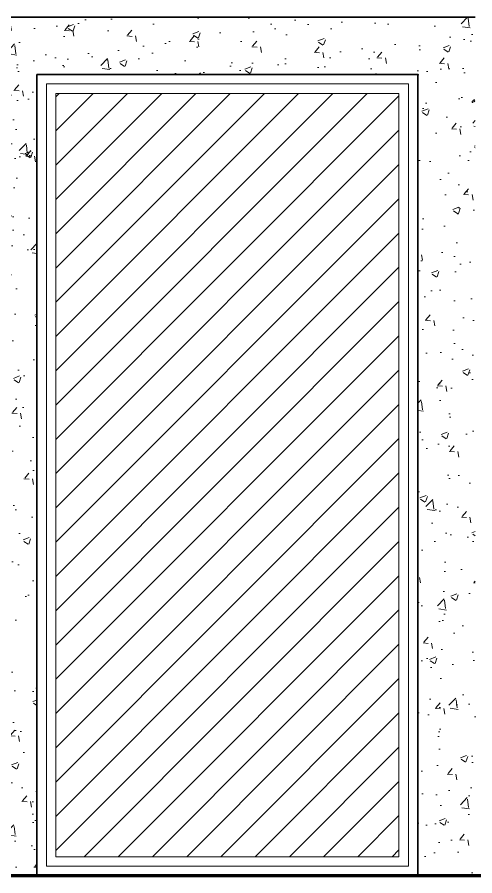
# Model space of a CAD drawing. Header units: millimetres. Extents: x 2033 to 2295, y 1536 to 1691.
# Drawn here: x 2141.391 to 2142.592, y 1613.844 to 1616.094 of the extents above; entities that cross this region are included whole.
import ezdxf

# ---------------------------------------------------------------- set-up
doc = ezdxf.new("R2010")
doc.units = ezdxf.units.MM
for name, color, linetype, lineweight in [('FACHADA', 40, 'Continuous', 35), ('Linea de piso', 25, 'Continuous', 80), ('Puertas y ventanas', 163, 'Continuous', 5), ('Texturas', 8, 'Continuous', 0), ('texturasde piso', 252, 'Continuous', 0), ('Verde', 58, 'Continuous', 13)]:
    doc.layers.add(name, color=color, linetype=linetype, lineweight=lineweight)

# ---------------------------------------------------------------- blocks, each defined once
blk = doc.blocks.new('gfbvv')
at = {"layer": 'Verde', "lineweight": 0}
blk.add_lwpolyline([(2108.5409, 1678.0327), (2108.5391, 1678.0327, -0.707504), (2108.5463, 1678.0369), (2108.5427, 1678.0339)], format="xyb", dxfattribs=at)

msp = doc.modelspace()

# ---------------------------------------------------------------- hatches: boundary and pattern name
at = {"layer": 'Texturas'}
h = msp.add_hatch(dxfattribs=at)
h.set_pattern_fill('AR-CONC', color=256, scale=0.0009, style=0)
h.set_pattern_definition([(50, (33.98519, -65.39731), (0.163966202, -0.014345177), [0.017145, -0.188595]), (355, (33.98519, -65.3973), (-0.031718543, 0.171950979), [0.013716, -0.150876]), (100.451, (33.99885, -65.3985), (0.1322482515, 0.157605019), [0.014571, -0.160281]), (46.1842, (33.98519, -65.35159), (0.243971137, -0.037838095), [0.0257175, -0.2828925]), (96.6356, (34.00552, -65.35474), (0.21366381, 0.222683), [0.0218565, -0.2404215]), (351.184, (33.9852, -65.3516), (0.213664145, 0.222682606), [0.020574, -0.226314]), (21, (34.00805, -65.36302), (0.136453392, -0.092038967), [0.017145, -0.188595]), (326, (34.00805, -65.36302), (0.055621826, 0.16576917), [0.013716, -0.150876]), (71.4514, (34.01942, -65.37069), (0.192074842, 0.073730572), [0.014571, -0.160281]), (37.5, (33.98519, -65.39731), (0.0027797429, 0.076099535), [0, -0.1490472, 0, -0.153162, 0, -0.1514475]), (7.5, (33.98519, -65.39731), (0.0601376963, 0.0901625173), [0, -0.0873252, 0, -0.1456182, 0, -0.0577215]), (327.5, (33.93421, -65.39731), (0.1220315357, -0.0051558696), [0, -0.05715, 0, -0.178308, 0, -0.236601]), (317.5, (33.91135, -65.39731), (0.1333162632, 0.022883842), [0, -0.074295, 0, -0.1184148, 0, -0.168021])])
h.paths.add_polyline_path([(2141.443, 1615.9442), (2142.443, 1615.9442), (2142.443, 1613.8442), (2142.593, 1613.8442), (2142.593, 1616.0942), (2141.293, 1616.0942), (2141.293, 1613.8442), (2141.443, 1613.8442)])
at = {"layer": 'texturasde piso'}
h = msp.add_hatch(dxfattribs=at)
h.set_pattern_fill('ANSI31', color=32, scale=0.02, style=0)
h.set_pattern_definition([(45, (2142.10567, 1614.61268), (-0.0449013, 0.0449013), [])])
h.paths.add_polyline_path([(2142.393, 1615.8942), (2141.493, 1615.8942), (2141.493, 1613.8942), (2142.393, 1613.8942)])
h.paths.add_polyline_path([(2144.7912, 1615.8942), (2146.2912, 1615.8942), (2146.2912, 1613.8942), (2144.7912, 1613.8942)])

# ---------------------------------------------------------------- linework, layer by layer
at = {"layer": 'FACHADA'}
for p, q in [((2141.293, 1616.0942), (2142.593, 1616.0942)), ((2141.443, 1613.8442), (2141.443, 1615.9442)), ((2142.443, 1613.8442), (2142.443, 1615.9442))]:
    msp.add_line(p, q, dxfattribs=at)
at = {"layer": 'FACHADA', "lineweight": 30}
msp.add_line((2142.443, 1615.9442), (2141.443, 1615.9442), dxfattribs=at)
at = {"layer": 'FACHADA'}
msp.add_lwpolyline([(2141.443, 1615.9442), (2142.443, 1615.9442), (2142.443, 1613.8442), (2141.443, 1613.8442)], close=True, dxfattribs=at)
at = {"layer": 'Linea de piso'}
msp.add_line((2148.5912, 1613.8442), (2139.766, 1613.8442), dxfattribs=at)
at = {"layer": 'Puertas y ventanas'}
for points in [[(2141.468, 1615.9192), (2142.418, 1615.9192), (2142.418, 1613.8692), (2141.468, 1613.8692)], [(2141.493, 1615.8942), (2142.393, 1615.8942), (2142.393, 1613.8942), (2141.493, 1613.8942)]]:
    msp.add_lwpolyline(points, close=True, dxfattribs=at)

# ---------------------------------------------------------------- block references
at = {"layer": 'FACHADA'}
msp.add_blockref('gfbvv', (34.0459, -62.1625), dxfattribs=at)

doc.saveas('drawing.dxf')
